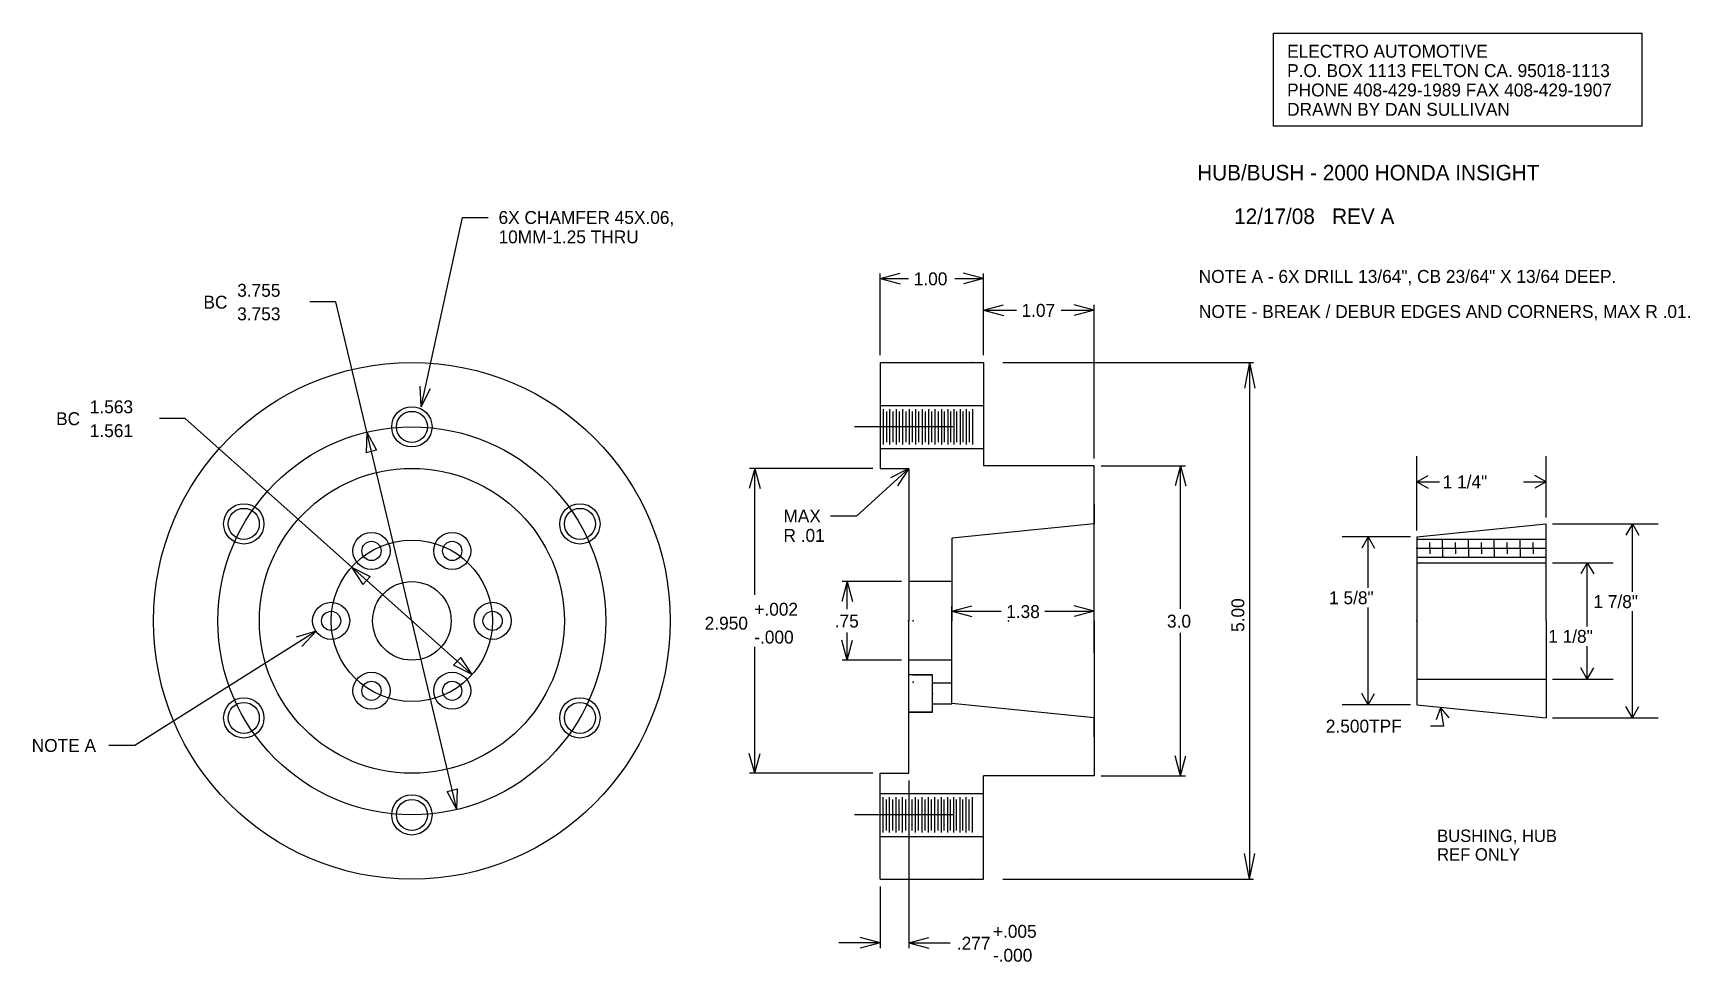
# Model space of a CAD drawing. Extents: x 1.3 to 17.3, y 1.1 to 10.1.
import ezdxf
from ezdxf.enums import TextEntityAlignment as Align

# ---------------------------------------------------------------- set-up
doc = ezdxf.new("R2010")
doc.units = 0

msp = doc.modelspace()

# ---------------------------------------------------------------- linework, layer by layer
at = {"layer": 'BUSH', "color": 7, "linetype": 'CONTINUOUS'}
for p, q in [((14.687024, 5.286475), (14.687024, 6.006249)), ((15.937024, 5.411475), (15.937024, 6.006249)), ((14.687024, 5.756249), (14.795278, 5.818749)), ((15.937024, 5.756249), (15.828771, 5.818749)), ((14.687024, 5.756249), (14.795278, 5.693749)), ((14.687024, 5.756249), (14.905339, 5.756249)), ((15.71871, 5.756249), (15.937024, 5.756249)), ((15.937024, 5.756249), (15.828771, 5.693749)), ((14.687024, 5.223975), (15.937024, 5.348975)), ((15.937024, 4.411475), (15.937024, 5.348975)), ((15.999524, 5.348975), (17.022101, 5.348975)), ((16.772101, 5.348975), (16.709601, 5.240721)), ((16.772101, 5.348975), (16.834601, 5.240721)), ((16.772101, 4.692405), (16.772101, 5.348975)), ((14.624524, 5.223975), (13.965926, 5.223975)), ((14.215926, 5.223975), (14.153426, 5.115721)), ((14.215926, 5.223975), (14.278426, 5.115721)), ((14.215926, 4.729877), (14.215926, 5.223975)), ((14.687024, 5.223975), (14.687024, 4.411475)), ((14.687024, 5.200532), (15.937024, 5.200532)), ((14.810884, 5.115502), (14.810884, 5.170202)), ((14.935884, 5.115502), (14.935884, 5.201888)), ((15.060884, 5.115502), (15.060884, 5.170202)), ((15.185884, 5.115502), (15.185884, 5.201888)), ((15.310884, 5.115502), (15.310884, 5.170202)), ((15.435884, 5.115502), (15.435884, 5.201888)), ((15.560884, 5.115502), (15.560884, 5.170202)), ((15.685884, 5.115502), (15.685884, 5.201888)), ((15.810884, 5.115502), (15.810884, 5.170202)), ((14.685884, 5.115502), (15.937024, 5.115502)), ((14.687024, 5.028633), (15.937024, 5.028633)), ((14.687024, 4.973966), (15.937024, 4.973966)), ((14.810884, 5.115502), (14.810884, 5.060802)), ((14.935884, 5.115502), (14.935884, 5.029116)), ((15.060884, 5.115502), (15.060884, 5.060802)), ((15.185884, 5.115502), (15.185884, 5.029116)), ((15.310884, 5.115502), (15.310884, 5.060802)), ((15.435884, 5.115502), (15.435884, 5.029116)), ((15.560884, 5.115502), (15.560884, 5.060802)), ((15.685884, 5.115502), (15.685884, 5.029116)), ((15.810884, 5.115502), (15.810884, 5.060802)), ((15.999524, 4.973966), (16.585227, 4.973966)), ((16.335227, 4.973966), (16.272727, 4.865713)), ((16.335227, 4.973966), (16.397727, 4.865713)), ((16.335227, 4.356211), (16.335227, 4.973966)), ((14.215926, 3.598974), (14.215926, 4.541327)), ((16.772101, 3.473974), (16.772101, 4.504089)), ((14.687024, 4.411475), (14.687024, 3.598974)), ((15.937024, 4.411475), (15.937024, 3.473974)), ((16.335227, 3.848983), (16.335227, 4.167895)), ((14.689531, 3.848983), (15.937024, 3.848983)), ((15.999524, 3.848983), (16.585227, 3.848983)), ((16.335227, 3.848983), (16.272727, 3.957236)), ((16.335227, 3.848983), (16.397727, 3.957236)), ((14.215926, 3.598974), (14.153426, 3.707227)), ((14.215926, 3.598974), (14.278426, 3.707227)), ((14.624524, 3.598974), (13.965926, 3.598974)), ((14.687024, 3.598974), (15.937024, 3.473974)), ((14.916772, 3.570987), (14.872136, 3.454228)), ((14.916772, 3.570987), (14.99557, 3.473951)), ((14.916772, 3.570987), (14.945176, 3.393227)), ((16.772101, 3.473974), (16.709601, 3.582227)), ((16.772101, 3.473974), (16.834601, 3.582227)), ((14.945176, 3.393227), (14.820176, 3.393227)), ((15.999524, 3.473974), (17.022101, 3.473974))]:
    msp.add_line(p, q, dxfattribs=at)
at = {"layer": 'BUSH', "color": 7}
for p in [(14.685884, 5.115502), (14.810884, 5.115502), (14.935884, 5.115502), (14.935884, 5.115502), (15.060884, 5.115502), (15.060884, 5.115502), (15.185884, 5.115502), (15.185884, 5.115502), (15.185884, 5.115502), (15.310884, 5.115502), (15.435884, 5.115502), (15.435884, 5.115502), (15.560884, 5.115502), (15.685884, 5.115502), (15.685884, 5.115502), (15.810884, 5.115502), (15.812345, 5.114582), (15.812345, 5.114582), (15.812352, 5.114582), (15.812352, 5.114582), (14.687024, 4.411475), (14.687024, 4.411475), (14.687024, 4.411475)]:
    msp.add_point(p, dxfattribs=at)
at = {"layer": 'Default', "color": 7, "linetype": 'CONTINUOUS'}
msp.add_line((16.865454, 9.197408), (16.865454, 10.097393), dxfattribs=at)
at = {"layer": 'Default', "color": 1, "linetype": 'CONTINUOUS'}
for p, q in [((10.681944, 6.911476), (13.106342, 6.911476)), ((13.068242, 6.911476), (13.018242, 6.661476)), ((13.068242, 6.911476), (13.068242, 1.911476)), ((13.068242, 6.911476), (13.118242, 6.661476)), ((13.068242, 1.911476), (13.018242, 2.161476)), ((13.068242, 1.911476), (13.118242, 2.161476)), ((10.681944, 1.911476), (13.106342, 1.911476))]:
    msp.add_line(p, q, dxfattribs=at)
at = {"layer": 'DIEM', "color": 7, "linetype": 'CONTINUOUS'}
for p, q in [((13.299002, 9.197408), (13.299002, 10.097393)), ((13.299002, 10.097393), (16.865454, 10.097393)), ((16.865454, 9.197408), (13.299002, 9.197408))]:
    msp.add_line(p, q, dxfattribs=at)
at = {"layer": 'DIEM', "color": 1, "linetype": 'CONTINUOUS'}
for p, q in [((5.054386, 6.481388), (5.453417, 8.313862)), ((5.453417, 8.313862), (5.703417, 8.313862)), ((9.494444, 7.723017), (9.687629, 7.77478)), ((9.494444, 6.981476), (9.494444, 7.773017)), ((9.494444, 7.723017), (9.687629, 7.671253)), ((9.494444, 7.723017), (9.77025, 7.723017)), ((10.218638, 7.723017), (10.494444, 7.723017)), ((10.494444, 7.723017), (10.301259, 7.77478)), ((10.494444, 7.723017), (10.301259, 7.671253)), ((10.494444, 6.981476), (10.494444, 7.773017)), ((4.22841, 7.496933), (3.97841, 7.496933)), ((5.400979, 2.585791), (4.22841, 7.496933)), ((10.494444, 7.418064), (10.687629, 7.469828)), ((10.494444, 6.981476), (10.494444, 7.468064)), ((10.494444, 7.418064), (10.687629, 7.3663)), ((10.494444, 7.418064), (10.812589, 7.418064)), ((11.246295, 7.418064), (11.56444, 7.418064)), ((11.56444, 7.418064), (11.371255, 7.469828)), ((11.56444, 7.418064), (11.371255, 7.3663)), ((11.56444, 5.981476), (11.56444, 7.468064)), ((5.054386, 6.481388), (5.044912, 6.681164)), ((5.054386, 6.481388), (5.146069, 6.659136)), ((2.773056, 6.369791), (2.523056, 6.369791)), ((5.54751, 3.891148), (2.773056, 6.369791)), ((4.529189, 6.23716), (4.523704, 6.037236)), ((4.529189, 6.23716), (4.624401, 6.061278)), ((4.624401, 6.061278), (4.523704, 6.037236)), ((8.281256, 5.886476), (8.229493, 5.69329)), ((9.424444, 5.886476), (8.231256, 5.886476)), ((8.281256, 5.886476), (8.33302, 5.69329)), ((8.281256, 4.661829), (8.281256, 5.886476)), ((9.771444, 5.886476), (9.266032, 5.425748)), ((9.771444, 5.886476), (9.593804, 5.794585)), ((9.771444, 5.886476), (9.663549, 5.718076)), ((11.63444, 5.911476), (12.450157, 5.911476)), ((12.400157, 5.911476), (12.348393, 5.71829)), ((12.400157, 5.911476), (12.451921, 5.71829)), ((12.400157, 4.526828), (12.400157, 5.911476)), ((9.266032, 5.425748), (9.016032, 5.425748)), ((4.382658, 4.931803), (4.561211, 4.8417)), ((4.382658, 4.931803), (4.492238, 4.764495)), ((4.561211, 4.8417), (4.492238, 4.764495)), ((9.177054, 4.791476), (9.12529, 4.59829)), ((9.701444, 4.791476), (9.127054, 4.791476)), ((9.177054, 4.791476), (9.228818, 4.59829)), ((9.177054, 4.525412), (9.177054, 4.791476)), ((10.18944, 4.504268), (10.382625, 4.556032)), ((10.18944, 4.101476), (10.18944, 4.554268)), ((10.18944, 4.504268), (10.382625, 4.452504)), ((10.18944, 4.504268), (10.664381, 4.504268)), ((11.089498, 4.504268), (11.56444, 4.504268)), ((11.56444, 4.504268), (11.371255, 4.556032)), ((11.56444, 4.504268), (11.371255, 4.452504)), ((11.56444, 4.101476), (11.56444, 4.554268)), ((4.038131, 4.311363), (2.284655, 3.205911)), ((4.038131, 4.311363), (3.847105, 4.252125)), ((4.038131, 4.311363), (3.902316, 4.164549)), ((9.177054, 4.031476), (9.12529, 4.224661)), ((9.177054, 4.031476), (9.177054, 4.297539)), ((9.177054, 4.031476), (9.228818, 4.224661)), ((12.400157, 2.911476), (12.400157, 4.296124)), ((5.368956, 3.981251), (5.43793, 4.058457)), ((5.54751, 3.891148), (5.43793, 4.058457)), ((8.281256, 2.936476), (8.281256, 4.161122)), ((9.701444, 4.031476), (9.127054, 4.031476)), ((5.54751, 3.891148), (5.368956, 3.981251)), ((2.284655, 3.205911), (2.034655, 3.205911)), ((8.281256, 2.936476), (8.229493, 3.129661)), ((8.281256, 2.936476), (8.33302, 3.129661)), ((12.400157, 2.911476), (12.348393, 3.104661)), ((12.400157, 2.911476), (12.451921, 3.104661)), ((9.424444, 2.936476), (8.231256, 2.936476)), ((11.63444, 2.911476), (12.450157, 2.911476)), ((5.305767, 2.761673), (5.406464, 2.785716)), ((5.400979, 2.585791), (5.305767, 2.761673)), ((5.400979, 2.585791), (5.406464, 2.785716)), ((9.771444, 2.866476), (9.771444, 1.245338)), ((9.494444, 1.841476), (9.494444, 1.245338)), ((9.494444, 1.295338), (9.094444, 1.295338)), ((9.494444, 1.295338), (9.301259, 1.347102)), ((9.494444, 1.295338), (9.301259, 1.243575)), ((9.771444, 1.295338), (9.964629, 1.347102)), ((9.771444, 1.295338), (9.964629, 1.243575)), ((9.771444, 1.295338), (10.171444, 1.295338))]:
    msp.add_line(p, q, dxfattribs=at)
at = {"layer": 'HUB', "color": 7, "linetype": 'CONTINUOUS'}
for p, q in [((9.494444, 6.911476), (9.494444, 5.886476)), ((9.494444, 6.911476), (10.494444, 6.911476)), ((10.394444, 6.911476), (10.392439, 6.911476)), ((10.494444, 6.911476), (10.494444, 5.911476)), ((9.494444, 6.496476), (10.494444, 6.496476)), ((9.523444, 6.460326), (9.523444, 6.116625)), ((9.554944, 6.43821), (9.554944, 6.13874)), ((9.586194, 6.460326), (9.586194, 6.116625)), ((9.617444, 6.43821), (9.617444, 6.13874)), ((9.648944, 6.460326), (9.648944, 6.116625)), ((9.679944, 6.43821), (9.679944, 6.13874)), ((9.711694, 6.460326), (9.711694, 6.116625)), ((9.742444, 6.43821), (9.742444, 6.13874)), ((9.774444, 6.460326), (9.774444, 6.116625)), ((9.804944, 6.43821), (9.804944, 6.13874)), ((9.837194, 6.460326), (9.837194, 6.116625)), ((9.867444, 6.43821), (9.867444, 6.13874)), ((9.899943, 6.460326), (9.899943, 6.116625)), ((9.929944, 6.43821), (9.929944, 6.13874)), ((9.962693, 6.460326), (9.962693, 6.116625)), ((9.992444, 6.43821), (9.992444, 6.13874)), ((10.025443, 6.460326), (10.025443, 6.116625)), ((10.054944, 6.43821), (10.054944, 6.13874)), ((10.088193, 6.460326), (10.088193, 6.116625)), ((10.114944, 6.43821), (10.114944, 6.13874)), ((10.148193, 6.460326), (10.148193, 6.116625)), ((10.174944, 6.43821), (10.174944, 6.13874)), ((10.208193, 6.460326), (10.208193, 6.116625)), ((10.234944, 6.43821), (10.234944, 6.13874)), ((10.268193, 6.460326), (10.268193, 6.116625)), ((10.294944, 6.43821), (10.294944, 6.13874)), ((10.328193, 6.460326), (10.328193, 6.116625)), ((10.354944, 6.43821), (10.354944, 6.13874)), ((10.388193, 6.460326), (10.388193, 6.116625)), ((10.196628, 6.288476), (9.248185, 6.288476)), ((9.494444, 6.080476), (10.494444, 6.080476)), ((9.494444, 5.886476), (9.771444, 5.886476)), ((9.771444, 5.886476), (9.771444, 4.411476)), ((11.56444, 5.911476), (10.494444, 5.911476)), ((11.56444, 4.411476), (11.56444, 5.911476)), ((11.56444, 5.536476), (11.56444, 5.348968)), ((11.56444, 4.411476), (11.56444, 5.536476)), ((11.56444, 5.348968), (10.18944, 5.211476)), ((10.18944, 5.211476), (10.18944, 4.411476)), ((10.18944, 4.791476), (9.771444, 4.791476)), ((9.771444, 2.936476), (9.771444, 4.411476)), ((10.18944, 3.611475), (10.18944, 4.411476)), ((11.56444, 4.411476), (11.56444, 2.911476)), ((11.56444, 4.411476), (11.56444, 3.286476)), ((10.18944, 4.031476), (9.771444, 4.031476)), ((10.001939, 3.888075), (9.771444, 3.888075)), ((9.814439, 3.888075), (10.001939, 3.888075)), ((10.001939, 3.528675), (10.001939, 3.888075)), ((10.001939, 3.528675), (10.001939, 3.888075)), ((10.001939, 3.810948), (10.18944, 3.810948)), ((10.001939, 3.810948), (10.18944, 3.810948)), ((10.001939, 3.528675), (9.769444, 3.528675)), ((9.769444, 3.528675), (10.001939, 3.528675)), ((10.001939, 3.607848), (10.18944, 3.607848)), ((11.56444, 3.473983), (10.18944, 3.611475)), ((11.56444, 3.286476), (11.56444, 3.473983)), ((9.494444, 1.911476), (9.494444, 2.936476)), ((9.494444, 2.936476), (9.771444, 2.936476)), ((10.494444, 1.911476), (10.494444, 2.911476)), ((11.56444, 2.911476), (10.494444, 2.911476)), ((9.494444, 2.742476), (10.494444, 2.742476)), ((9.523444, 2.362625), (9.523444, 2.706326)), ((9.554944, 2.384741), (9.554944, 2.684211)), ((9.586194, 2.362625), (9.586194, 2.706326)), ((9.617444, 2.384741), (9.617444, 2.684211)), ((9.648944, 2.362625), (9.648944, 2.706326)), ((9.679944, 2.384741), (9.679944, 2.684211)), ((9.711694, 2.362625), (9.711694, 2.706326)), ((9.742444, 2.384741), (9.742444, 2.684211)), ((9.774444, 2.362625), (9.774444, 2.706326)), ((9.804944, 2.384741), (9.804944, 2.684211)), ((9.837194, 2.362625), (9.837194, 2.706326)), ((9.867444, 2.384741), (9.867444, 2.684211)), ((9.899943, 2.362625), (9.899943, 2.706326)), ((9.929944, 2.384741), (9.929944, 2.684211)), ((9.962693, 2.362625), (9.962693, 2.706326)), ((9.992444, 2.384741), (9.992444, 2.684211)), ((10.025443, 2.362625), (10.025443, 2.706326)), ((10.054944, 2.384741), (10.054944, 2.684211)), ((10.088193, 2.362625), (10.088193, 2.706326)), ((10.114944, 2.384741), (10.114944, 2.684211)), ((10.148193, 2.362625), (10.148193, 2.706326)), ((10.174944, 2.384741), (10.174944, 2.684211)), ((10.208193, 2.362625), (10.208193, 2.706326)), ((10.234944, 2.384741), (10.234944, 2.684211)), ((10.268193, 2.362625), (10.268193, 2.706326)), ((10.294944, 2.384741), (10.294944, 2.684211)), ((10.328193, 2.362625), (10.328193, 2.706326)), ((10.354944, 2.384741), (10.354944, 2.684211)), ((10.388193, 2.362625), (10.388193, 2.706326)), ((10.196628, 2.534476), (9.248185, 2.534476)), ((9.494444, 2.326476), (10.494444, 2.326476)), ((9.494444, 1.911476), (10.494444, 1.911476)), ((10.394444, 1.911476), (10.392439, 1.911476))]:
    msp.add_line(p, q, dxfattribs=at)
at = {"layer": 'HUB', "color": 7}
for p in [(9.492444, 6.288476), (9.492444, 6.288476), (9.492444, 6.288476), (9.523444, 6.288476), (9.554944, 6.288476), (9.586194, 6.288476), (9.617444, 6.288476), (9.769444, 4.411476), (9.769444, 4.411476), (9.814439, 4.411476), (9.814439, 4.411476), (10.73685, 4.411476), (10.73685, 4.411476), (10.73685, 4.411476), (10.73685, 4.411476), (10.73685, 4.411476), (10.73685, 4.411476), (10.73685, 4.411476), (10.73685, 4.411476), (10.73685, 4.411476), (10.73685, 4.411476), (9.814439, 3.888075), (9.814439, 3.819181), (10.001939, 3.810948), (10.001939, 3.709398), (10.001939, 3.607848), (9.492444, 2.534476), (9.492444, 2.534476), (9.492444, 2.534476), (9.523444, 2.534476), (9.554944, 2.534476), (9.586194, 2.534476), (9.617444, 2.534476)]:
    msp.add_point(p, dxfattribs=at)
at = {"layer": 'PARTS', "color": 7, "linetype": 'CONTINUOUS'}
for centre, radius in [((4.965084, 4.411476), 2.5), ((4.965084, 6.288476), 0.195), ((4.965084, 6.288476), 0.195), ((4.965084, 6.288476), 0.195), ((4.965084, 6.288476), 0.195), ((4.965084, 6.288476), 0.195), ((4.965084, 6.288476), 0.195), ((4.965084, 6.288476), 0.15), ((4.965084, 6.288476), 0.15), ((4.965084, 6.288476), 0.15), ((4.965084, 6.288476), 0.15), ((4.965084, 6.288476), 0.15), ((4.965084, 6.288476), 0.15), ((4.965084, 4.411476), 1.877), ((4.965084, 4.411476), 1.475), ((3.339554, 5.349976), 0.195), ((3.339554, 5.349976), 0.15), ((6.590614, 5.349976), 0.195), ((6.590614, 5.349976), 0.15), ((4.965084, 4.411476), 0.781), ((4.574584, 5.087841), 0.1795), ((4.574584, 5.087841), 0.093), ((5.355584, 5.087841), 0.1795), ((5.355584, 5.087841), 0.093), ((4.965084, 4.411476), 0.38), ((4.184084, 4.411476), 0.1795), ((4.184084, 4.411476), 0.093), ((5.746084, 4.411476), 0.1795), ((5.746084, 4.411476), 0.093), ((4.574584, 3.73511), 0.1795), ((5.355584, 3.73511), 0.1795), ((4.574584, 3.73511), 0.093), ((5.355584, 3.73511), 0.093), ((3.339554, 3.472976), 0.195), ((3.339554, 3.472976), 0.15), ((6.590614, 3.472976), 0.195), ((6.590614, 3.472976), 0.15), ((4.965084, 2.534476), 0.195), ((4.965084, 2.534476), 0.15)]:
    msp.add_circle(centre, radius, dxfattribs=at)
at = {"layer": 'PARTS', "color": 7}
msp.add_point((4.965084, 4.411476), dxfattribs=at)

# ---------------------------------------------------------------- texts
at = {"layer": 'BUSH', "color": 7}
for s, p in [('1 1/4"', (14.936587, 5.693677)), ('1 5/8"', (13.837779, 4.572577)), ('1 7/8"', (16.394652, 4.535339)), ('1 1/8"', (15.957777, 4.199145)), ('2.500TPF', (13.80649, 3.330726))]:
    msp.add_text(s, height=0.125, dxfattribs=at).set_placement(p)
at = {"layer": 'Default', "color": 7}
msp.add_text('5.00', height=0.125, rotation=90.000003, dxfattribs=at).set_placement((13.017442, 4.466927), align=Align.CENTER)
at = {"layer": 'DIEM', "color": 7}
for s, height, p in [('ELECTRO AUTOMOTIVE', 0.125, (13.431749, 9.859898)), ('P.O. BOX 1113 FELTON CA. 95018-1113', 0.125, (13.431749, 9.672397)), ('PHONE 408-429-1989 FAX 408-429-1907', 0.125, (13.431749, 9.484897)), ('DRAWN BY DAN SULLIVAN', 0.125, (13.431749, 9.297398)), ('HUB/BUSH - 2000 HONDA INSIGHT', 0.15, (12.561988, 8.672995)), ('6X CHAMFER 45X.06,', 0.125, (5.803417, 8.251362)), ('12/17/08   REV A', 0.15, (12.919185, 8.250853)), ('10MM-1.25 THRU', 0.125, (5.803417, 8.063862)), ('1.00', 0.125, (9.820251, 7.657664)), ('NOTE A - 6X DRILL 13/64", CB 23/64" X 13/64 DEEP.', 0.125, (12.576795, 7.681343)), (' BC ', 0.125, (2.902686, 7.431949)), ('3.755', 0.125, (3.275355, 7.546933)), ('3.753', 0.125, (3.275355, 7.31906)), ('1.07', 0.125, (10.862589, 7.352712)), ('NOTE - BREAK / DEBUR EDGES AND CORNERS, MAX R .01.', 0.125, (12.578225, 7.341623)), (' BC ', 0.125, (1.477165, 6.304807)), ('1.563', 0.125, (1.849834, 6.419791)), ('1.561', 0.125, (1.849834, 6.18909)), ('MAX', 0.125, (8.559478, 5.363248)), ('R .01', 0.125, (8.559478, 5.175748)), ('+.002', 0.125, (8.277613, 4.461475)), ('1.38', 0.125, (10.71438, 4.438765)), ('2.950', 0.125, (7.797665, 4.326704)), ('.75', 0.125, (9.056059, 4.347539)), ('3.0', 0.125, (12.269887, 4.346124)), ('-.000', 0.125, (8.277613, 4.191934)), ('NOTE A', 0.125, (1.287794, 3.143411)), ('BUSHING, HUB', 0.12, (14.882996, 2.271995)), ('REF ONLY', 0.12, (14.882996, 2.091994)), ('+.005', 0.125, (10.586041, 1.345339)), ('.277', 0.125, (10.236917, 1.229756)), ('-.000', 0.125, (10.586041, 1.114173))]:
    msp.add_text(s, height=height, dxfattribs=at).set_placement(p)

doc.saveas('drawing.dxf')
